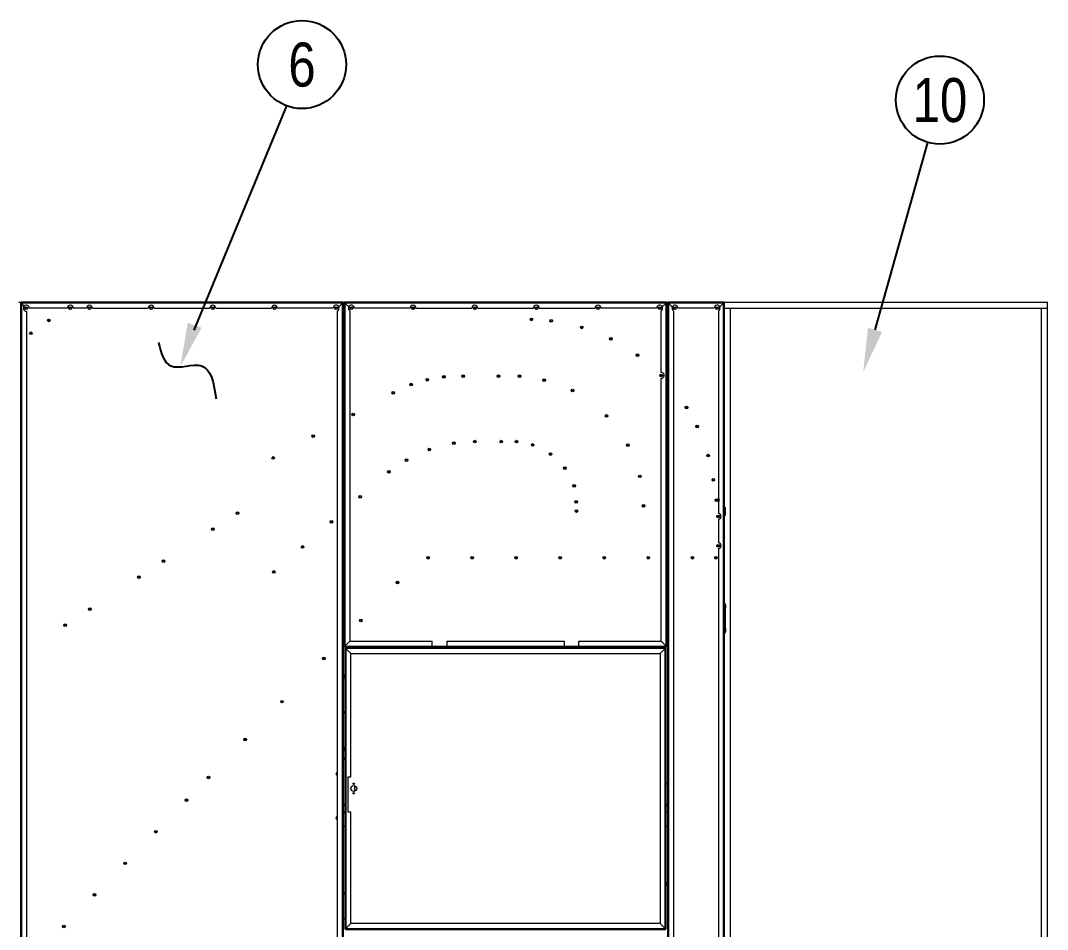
# Model space of a CAD drawing. Header units: millimetres. Extents: x -17070 to 42538, y -291348 to 31440.
# Drawn here: x 26526 to 30024, y 18392 to 21487 of the extents above; entities that cross this region are included whole.
import ezdxf
from ezdxf.enums import TextEntityAlignment as Align

# ---------------------------------------------------------------- set-up
doc = ezdxf.new("R2010")
doc.units = ezdxf.units.MM
doc.layers.add('냉각탑_dim', color=1, linetype='Continuous')
doc.layers.add('냉각탑_text', color=3, linetype='Continuous')
doc.styles.get("Standard").update_dxf_attribs({"font": 'arial.ttf'})

# ---------------------------------------------------------------- blocks, each defined once
blk = doc.blocks.new('1')
at = {"color": 7, "lineweight": 20, "ltscale": 0.003944}
blk.add_line((26520.7, 20527.7), (26527.8, 20527.7), dxfattribs=at)
at = {"color": 7, "lineweight": 20, "ltscale": 0.000888889}
for p, q in [((26526.2, 20526.1), (26527.8, 20526.1)), ((26526.2, 20524.6), (26527.8, 20524.6)), ((26527.8, 20527.7), (26527.8, 20526.1)), ((26529.3, 20527.7), (26529.3, 20526.1)), ((27623.1, 20527.7), (27623.1, 20526.1)), ((27624.6, 20527.7), (27624.6, 20526.1)), ((27626.2, 20526.1), (27624.6, 20526.1)), ((27626.2, 20524.6), (27624.6, 20524.6)), ((27628.2, 20526.1), (27629.8, 20526.1)), ((27628.2, 20524.6), (27629.8, 20524.6)), ((27629.8, 20527.7), (27629.8, 20526.1)), ((27631.3, 20527.7), (27631.3, 20526.1)), ((28725.1, 20527.7), (28725.1, 20526.1)), ((28726.6, 20527.7), (28726.6, 20526.1)), ((28728.2, 20526.1), (28726.6, 20526.1)), ((28728.2, 20524.6), (28726.6, 20524.6)), ((28730.2, 20526.1), (28731.8, 20526.1)), ((28730.2, 20524.6), (28731.8, 20524.6)), ((28731.8, 20527.7), (28731.8, 20526.1)), ((28733.3, 20527.7), (28733.3, 20526.1)), ((28921.1, 20527.7), (28921.1, 20526.1)), ((28922.6, 20527.7), (28922.6, 20526.1)), ((28924.2, 20526.1), (28922.6, 20526.1)), ((28924.2, 20524.6), (28922.6, 20524.6)), ((28924.2, 19801.5), (28925.8, 19801.5)), ((27628.2, 19356.8), (27629.8, 19356.8)), ((27628.2, 19355.3), (27629.8, 19355.3)), ((27629.8, 19353.7), (27629.8, 19355.3)), ((27631.2, 19350.1), (27632.8, 19350.1)), ((27631.2, 19348.6), (27632.8, 19348.6)), ((27631.3, 19353.7), (27631.3, 19355.3)), ((27632.8, 19351.7), (27632.8, 19350.1)), ((27634.3, 19351.7), (27634.3, 19350.1)), ((28722.1, 19351.7), (28722.1, 19350.1)), ((28723.6, 19351.7), (28723.6, 19350.1)), ((28725.2, 19350.1), (28723.6, 19350.1)), ((28725.2, 19348.6), (28723.6, 19348.6)), ((28725.1, 19353.7), (28725.1, 19355.3)), ((28728.2, 19356.8), (28726.6, 19356.8)), ((28728.2, 19355.3), (28726.6, 19355.3)), ((28726.6, 19353.7), (28726.6, 19355.3)), ((27631.2, 18394.8), (27632.8, 18394.8)), ((27631.2, 18393.3), (27632.8, 18393.3)), ((27632.8, 18391.7), (27632.8, 18393.3)), ((27634.3, 18391.7), (27634.3, 18393.3)), ((28722.1, 18391.7), (28722.1, 18393.3)), ((28725.2, 18394.8), (28723.6, 18394.8)), ((28723.6, 18391.7), (28723.6, 18393.3)), ((28725.2, 18393.3), (28723.6, 18393.3))]:
    blk.add_line(p, q, dxfattribs=at)
at = {"color": 7, "lineweight": 20, "ltscale": 0.000833333}
for p, q in [((26526.2, 20526.1), (26526.2, 20524.6)), ((26529.3, 20527.7), (26527.8, 20527.7)), ((26527.8, 20524.6), (26527.8, 20526.1)), ((26527.8, 20526.1), (26529.3, 20526.1)), ((26529.3, 20524.6), (26527.8, 20524.6)), ((27624.6, 20527.7), (27623.1, 20527.7)), ((27623.1, 20524.6), (27623.1, 20526.1)), ((27623.1, 20526.1), (27624.6, 20526.1)), ((27623.1, 20524.6), (27624.6, 20524.6)), ((27624.6, 20526.1), (27624.6, 20524.6)), ((27626.2, 20524.6), (27626.2, 20526.1)), ((27628.2, 20526.1), (27628.2, 20524.6)), ((27631.3, 20527.7), (27629.8, 20527.7)), ((27629.8, 20526.1), (27631.3, 20526.1)), ((27629.8, 20524.6), (27629.8, 20526.1)), ((27631.3, 20524.6), (27629.8, 20524.6)), ((28726.6, 20527.7), (28725.1, 20527.7)), ((28725.1, 20524.6), (28725.1, 20526.1)), ((28725.1, 20526.1), (28726.6, 20526.1)), ((28725.1, 20524.6), (28726.6, 20524.6)), ((28725.1, 20524.6), (28726.6, 20524.6)), ((28726.6, 20526.1), (28726.6, 20524.6)), ((28728.2, 20524.6), (28728.2, 20526.1)), ((28730.2, 20526.1), (28730.2, 20524.6)), ((28733.3, 20527.7), (28731.8, 20527.7)), ((28731.8, 20524.6), (28731.8, 20526.1)), ((28731.8, 20526.1), (28733.3, 20526.1)), ((28733.3, 20524.6), (28731.8, 20524.6)), ((28731.8, 20524.6), (28733.3, 20524.6)), ((28922.6, 20527.7), (28921.1, 20527.7)), ((28921.1, 20524.6), (28921.1, 20526.1)), ((28921.1, 20526.1), (28922.6, 20526.1)), ((28921.1, 20524.6), (28922.6, 20524.6)), ((28922.6, 20526.1), (28922.6, 20524.6)), ((28924.2, 20524.6), (28924.2, 20526.1)), ((27628.2, 19356.8), (27628.2, 19355.3)), ((27629.8, 19355.3), (27629.8, 19356.8)), ((27631.3, 19355.3), (27629.8, 19355.3)), ((27629.8, 19353.7), (27631.3, 19353.7)), ((27631.2, 19350.1), (27631.2, 19348.6)), ((27634.3, 19351.7), (27632.8, 19351.7)), ((27632.8, 19350.1), (27634.3, 19350.1)), ((27632.8, 19348.6), (27632.8, 19350.1)), ((27634.3, 19348.6), (27632.8, 19348.6)), ((28723.6, 19351.7), (28722.1, 19351.7)), ((28722.1, 19350.1), (28723.6, 19350.1)), ((28722.1, 19348.6), (28722.1, 19350.1)), ((28722.1, 19348.6), (28723.6, 19348.6)), ((28723.6, 19350.1), (28723.6, 19348.6)), ((28725.1, 19356.8), (28725.1, 19355.3)), ((28726.6, 19355.3), (28725.1, 19355.3)), ((28725.1, 19353.7), (28726.6, 19353.7)), ((28725.2, 19348.6), (28725.2, 19350.1)), ((28726.6, 19356.8), (28726.6, 19355.3)), ((28728.2, 19355.3), (28728.2, 19356.8)), ((27631.2, 18394.8), (27631.2, 18393.3)), ((27632.8, 18393.3), (27632.8, 18394.8)), ((27634.3, 18393.3), (27632.8, 18393.3)), ((27632.8, 18391.7), (27634.3, 18391.7)), ((28722.1, 18394.8), (28722.1, 18393.3)), ((28723.6, 18393.3), (28722.1, 18393.3)), ((28722.1, 18391.7), (28723.6, 18391.7)), ((28723.6, 18394.8), (28723.6, 18393.3)), ((28725.2, 18393.3), (28725.2, 18394.8))]:
    blk.add_line(p, q, dxfattribs=at)
at = {"color": 7, "lineweight": 20}
for p, q in [((26526.2, 20524.6), (26526.2, 17682.8)), ((27623.1, 20527.7), (26529.3, 20527.7)), ((26529.3, 20524.6), (26529.3, 17682.8)), ((27623.1, 20524.6), (26529.3, 20524.6)), ((27606.2, 17699.7), (27606.2, 20499)), ((27623.1, 17682.8), (27623.1, 20524.6)), ((27626.2, 17682.8), (27626.2, 20524.6)), ((27628.2, 20524.6), (27628.2, 19356.8)), ((28725.1, 20527.7), (27631.3, 20527.7)), ((28725.1, 20524.6), (27631.3, 20524.6)), ((27631.3, 20524.6), (27631.3, 19356.8)), ((27648.2, 20499), (27648.2, 19373.7)), ((28725.1, 19356.8), (28725.1, 20524.6)), ((28728.2, 19356.8), (28728.2, 20524.6)), ((28730.2, 20524.6), (28730.2, 17682.8)), ((28733.3, 20524.6), (28733.3, 17682.8)), ((28750.2, 20499), (28750.2, 17699.7)), ((28921.1, 17682.8), (28921.1, 20524.6)), ((28924.2, 17682.8), (28924.2, 20524.6)), ((28944.2, 17547.7), (28944.2, 20507.7)), ((26546.2, 20497.7), (26546.2, 18214.6)), ((28904.2, 17699.7), (28904.2, 19688.7)), ((27631.2, 19348.6), (27631.2, 18394.8)), ((27631.3, 19353.7), (28725.1, 19353.7)), ((28722.1, 19351.7), (27634.3, 19351.7)), ((28722.1, 19348.6), (27634.3, 19348.6)), ((27634.3, 19348.6), (27634.3, 18394.8)), ((28722.1, 18394.8), (28722.1, 19348.6)), ((28725.2, 18394.8), (28725.2, 19348.6)), ((27651.2, 19331.7), (28705.2, 19331.7)), ((28705.2, 19331.7), (28705.2, 18411.7)), ((28705.2, 18411.7), (27651.2, 18411.7)), ((27634.3, 18394.8), (28722.1, 18394.8)), ((27634.3, 18391.7), (28722.1, 18391.7))]:
    blk.add_line(p, q, dxfattribs=at)
at = {"color": 7, "lineweight": 20, "ltscale": 0.000833349}
for p, q in [((26527.8, 20524.6), (26529.3, 20524.6)), ((27629.8, 20524.6), (27631.3, 20524.6))]:
    blk.add_line(p, q, dxfattribs=at)
at = {"color": 7, "lineweight": 20, "ltscale": 0.001722}
for p, q in [((26529.3, 20524.6), (26529.3, 20527.7)), ((27631.3, 20524.6), (27631.3, 20527.7)), ((28733.3, 20524.6), (28733.3, 20527.7)), ((27631.3, 19356.8), (27628.2, 19356.8)), ((27631.3, 19356.8), (27631.3, 19353.7)), ((27634.3, 19348.6), (27634.3, 19351.7)), ((28725.1, 19356.8), (28728.2, 19356.8)), ((27634.3, 18394.8), (27631.2, 18394.8)), ((27634.3, 18394.8), (27634.3, 18391.7)), ((28722.1, 18394.8), (28725.2, 18394.8))]:
    blk.add_line(p, q, dxfattribs=at)
at = {"color": 7, "lineweight": 20, "ltscale": 0.007529}
blk.add_line((26538.8, 20515), (26529.3, 20524.6), dxfattribs=at)
blk.add_line((26538.8, 20515), (26529.3, 20524.6), dxfattribs=at)
at = {"color": 7, "lineweight": 20, "ltscale": 0.072222}
blk.add_line((26685.7, 20507.7), (26555.7, 20507.7), dxfattribs=at)
at = {"color": 7, "lineweight": 20, "ltscale": 0.025278}
blk.add_line((26751.2, 20507.7), (26705.7, 20507.7), dxfattribs=at)
at = {"color": 7, "lineweight": 20, "ltscale": 0.105556}
for p, q in [((26771.2, 20507.7), (26961.2, 20507.7)), ((26981.2, 20507.7), (27171.2, 20507.7)), ((27191.2, 20507.7), (27381.2, 20507.7)), ((27591.2, 20507.7), (27401.2, 20507.7)), ((27853.2, 20507.7), (27663.2, 20507.7)), ((27873.2, 20507.7), (28063.2, 20507.7)), ((28083.2, 20507.7), (28273.2, 20507.7)), ((28293.2, 20507.7), (28483.2, 20507.7)), ((28693.2, 20507.7), (28503.2, 20507.7))]:
    blk.add_line(p, q, dxfattribs=at)
at = {"color": 7, "lineweight": 20, "ltscale": 0.010045}
for p, q in [((27610.3, 20511.8), (27623.1, 20524.6)), ((27610.3, 20511.8), (27623.1, 20524.6)), ((27644, 20511.8), (27631.3, 20524.6)), ((27644, 20511.8), (27631.3, 20524.6)), ((28712.3, 20511.8), (28725.1, 20524.6)), ((28712.3, 20511.8), (28725.1, 20524.6)), ((28746, 20511.8), (28733.3, 20524.6)), ((28746, 20511.8), (28733.3, 20524.6)), ((28908.3, 20511.8), (28921.1, 20524.6)), ((28908.3, 20511.8), (28921.1, 20524.6))]:
    blk.add_line(p, q, dxfattribs=at)
at = {"color": 7, "lineweight": 20, "ltscale": 0.000833318}
blk.add_line((27623.1, 20524.6), (27624.6, 20524.6), dxfattribs=at)
at = {"color": 7, "lineweight": 20, "ltscale": 0.002889}
for p, q in [((27624.6, 20527.7), (27629.8, 20527.7)), ((28726.6, 20527.7), (28731.8, 20527.7))]:
    blk.add_line(p, q, dxfattribs=at)
at = {"color": 7, "lineweight": 20, "ltscale": 0.001111}
for p, q in [((27626.2, 20524.6), (27628.2, 20524.6)), ((28728.2, 20524.6), (28730.2, 20524.6)), ((27628.2, 20490.8), (27626.2, 20490.8)), ((27628.2, 20487.7), (27626.2, 20487.7)), ((27626.2, 20483.1), (27628.2, 20483.1)), ((27626.2, 20482.6), (27628.2, 20482.6)), ((27626.2, 20481), (27628.2, 20481)), ((28730.2, 20490.8), (28728.2, 20490.8)), ((28730.2, 20487.7), (28728.2, 20487.7)), ((28728.2, 19728.8), (28730.2, 19728.8)), ((28728.2, 19681.9), (28730.2, 19681.9)), ((28730.2, 19680.4), (28728.2, 19680.4)), ((28730.2, 19678.8), (28728.2, 19678.8)), ((28730.2, 19678.8), (28728.2, 19678.8)), ((28730.2, 19675.7), (28728.2, 19675.7)), ((28730.2, 19639.9), (28728.2, 19639.9)), ((28730.2, 19636.8), (28728.2, 19636.8)), ((28730.2, 19522.9), (28728.2, 19522.9)), ((28728.2, 19511), (28730.2, 19511)), ((28728.2, 19509.5), (28730.2, 19509.5)), ((28728.2, 19507.9), (28730.2, 19507.9)), ((28730.2, 19506.3), (28728.2, 19506.3)), ((28728.2, 19501.3), (28730.2, 19501.3)), ((28730.2, 19500.1), (28728.2, 19500.1)), ((28927.5, 19486.3), (28925.5, 19486.3)), ((28927.5, 19485.5), (28925.5, 19485.5)), ((28925.5, 19416.3), (28927.5, 19416.3)), ((28730.2, 19400.1), (28728.2, 19400.1))]:
    blk.add_line(p, q, dxfattribs=at)
at = {"color": 7, "lineweight": 20, "ltscale": 0.00315}
for p, q in [((27860.3, 20508.6), (27866, 20508.6)), ((28070.3, 20508.6), (28076, 20508.6))]:
    blk.add_line(p, q, dxfattribs=at)
at = {"color": 7, "lineweight": 20, "ltscale": 0.003136}
for p, q in [((27860.3, 20506.6), (27866, 20506.6)), ((28070.3, 20506.6), (28076, 20506.6))]:
    blk.add_line(p, q, dxfattribs=at)
at = {"color": 7, "lineweight": 20, "ltscale": 0.001812}
for p, q in [((27861.5, 20505.1), (27864.8, 20505.1)), ((28071.5, 20505.1), (28074.8, 20505.1))]:
    blk.add_line(p, q, dxfattribs=at)
at = {"color": 7, "lineweight": 20, "ltscale": 0.002485}
blk.add_line((28281.2, 20505.4), (28281.2, 20509.9), dxfattribs=at)
at = {"color": 7, "lineweight": 20, "ltscale": 0.11685}
blk.add_line((28708.2, 20288.7), (28708.2, 20499), dxfattribs=at)
at = {"color": 7, "lineweight": 20, "ltscale": 0.104333}
for p, q in [((28921.1, 20527.7), (28733.3, 20527.7)), ((28921.1, 20524.6), (28733.3, 20524.6))]:
    blk.add_line(p, q, dxfattribs=at)
at = {"color": 7, "lineweight": 20, "ltscale": 0.068889}
blk.add_line((28889.2, 20507.7), (28765.2, 20507.7), dxfattribs=at)
at = {"color": 7, "lineweight": 20, "ltscale": 0.354778}
blk.add_line((28904.2, 19860.4), (28904.2, 20499), dxfattribs=at)
at = {"color": 0, "lineweight": 20}
for p, q in [((28922.6, 20527.7), (30024.2, 20527.7)), ((28924.2, 20507.7), (30024.2, 20507.7)), ((30004.2, 17547.7), (30004.2, 20507.7)), ((30024.2, 17527.7), (30024.2, 20527.7))]:
    blk.add_line(p, q, dxfattribs=at)
at = {"color": 7, "lineweight": 20, "ltscale": 0.00282}
for p, q in [((26623.4, 20469), (26619.3, 20466)), ((26562.7, 20424.9), (26558.6, 20421.9))]:
    blk.add_line(p, q, dxfattribs=at)
at = {"color": 7, "lineweight": 20, "ltscale": 0.497241}
blk.add_line((28708.2, 19373.7), (28708.2, 20268.7), dxfattribs=at)
at = {"color": 7, "lineweight": 20, "ltscale": 0.001525}
for p, q in [((28730.2, 20285.9), (28728.2, 20287.8)), ((28730.2, 20281.7), (28728.2, 20283.5)), ((28730.2, 20231), (28728.2, 20232.9))]:
    blk.add_line(p, q, dxfattribs=at)
at = {"color": 7, "lineweight": 20, "ltscale": 0.001265}
for p, q in [((27626.2, 20150.1), (27628.2, 20151.2)), ((27626.2, 20146.6), (27628.2, 20147.7)), ((27626.2, 20104.6), (27628.2, 20105.7))]:
    blk.add_line(p, q, dxfattribs=at)
at = {"color": 7, "lineweight": 20, "ltscale": 0.003257}
blk.add_line((27659, 20148.5), (27659, 20142.6), dxfattribs=at)
at = {"color": 7, "lineweight": 20, "ltscale": 0.001473}
for p, q in [((27628.2, 19843.9), (27626.2, 19842.1)), ((27628.2, 19839.7), (27626.2, 19838)), ((27628.2, 19790.8), (27626.2, 19789.1))]:
    blk.add_line(p, q, dxfattribs=at)
at = {"color": 7, "lineweight": 20, "ltscale": 0.021651}
blk.add_line((28904.2, 19808.3), (28904.2, 19847.3), dxfattribs=at)
at = {"color": 7, "lineweight": 20, "ltscale": 0.014944}
blk.add_line((28925.8, 19828.4), (28925.8, 19801.5), dxfattribs=at)
at = {"color": 7, "lineweight": 20, "ltscale": 0.044669}
blk.add_line((28904.2, 19708.3), (28904.2, 19788.7), dxfattribs=at)
at = {"color": 7, "lineweight": 20, "ltscale": 0.000722222}
blk.add_line((28924.2, 19485.5), (28925.5, 19485.5), dxfattribs=at)
at = {"color": 7, "lineweight": 20, "ltscale": 0.001833}
for p, q in [((28927.5, 19485.5), (28924.2, 19485.5)), ((28927.5, 19417.1), (28924.2, 19417.1))]:
    blk.add_line(p, q, dxfattribs=at)
at = {"color": 7, "lineweight": 20, "ltscale": 0.006389}
for p, q in [((28925.5, 19497.8), (28925.5, 19486.3)), ((28927.5, 19497.8), (28927.5, 19486.3)), ((28925.5, 19416.3), (28925.5, 19404.8)), ((28927.5, 19416.3), (28927.5, 19404.8))]:
    blk.add_line(p, q, dxfattribs=at)
at = {"color": 7, "lineweight": 20, "ltscale": 0.002333}
for p, q in [((28927.5, 19481.3), (28927.5, 19485.5)), ((28927.5, 19417.1), (28927.5, 19421.3))]:
    blk.add_line(p, q, dxfattribs=at)
at = {"color": 7, "lineweight": 20, "ltscale": 0.038}
blk.add_line((28927.5, 19417.1), (28927.5, 19485.5), dxfattribs=at)
at = {"color": 7, "lineweight": 20, "ltscale": 0.005556}
for p, q in [((28927.5, 19471.3), (28927.5, 19481.3)), ((28927.5, 19461.3), (28927.5, 19471.3)), ((28927.5, 19451.3), (28927.5, 19461.3)), ((28927.5, 19441.3), (28927.5, 19451.3)), ((28927.5, 19431.3), (28927.5, 19441.3)), ((28927.5, 19421.3), (28927.5, 19431.3)), ((27641.2, 18911.7), (27651.2, 18911.7)), ((27651.2, 18791.7), (27641.2, 18791.7)), ((27626.2, 18518.2), (27631.2, 18509.5)), ((27626.2, 18518.2), (27631.2, 18509.5))]:
    blk.add_line(p, q, dxfattribs=at)
at = {"color": 7, "lineweight": 20, "ltscale": 0.001596}
for p, q in [((27628.2, 19415.5), (27626.2, 19413.5)), ((27628.2, 19410.5), (27626.2, 19408.4)), ((27628.2, 19360.2), (27626.2, 19358.2))]:
    blk.add_line(p, q, dxfattribs=at)
at = {"color": 7, "lineweight": 20, "ltscale": 0.001632}
blk.add_line((27628.2, 19355.3), (27626.2, 19353.1), dxfattribs=at)
at = {"color": 7, "lineweight": 20, "ltscale": 0.013278}
for p, q in [((27648.2, 19373.7), (27631.3, 19356.8)), ((27631.3, 19356.8), (27648.2, 19373.7)), ((27634.3, 19348.6), (27651.2, 19331.7)), ((27651.2, 19331.7), (27634.3, 19348.6)), ((28705.2, 19331.7), (28722.1, 19348.6)), ((28722.1, 19348.6), (28705.2, 19331.7)), ((28708.2, 19373.7), (28725.1, 19356.8)), ((28725.1, 19356.8), (28708.2, 19373.7)), ((27651.2, 18411.7), (27634.3, 18394.8)), ((27634.3, 18394.8), (27651.2, 18411.7)), ((28722.1, 18394.8), (28705.2, 18411.7)), ((28705.2, 18411.7), (28722.1, 18394.8))]:
    blk.add_line(p, q, dxfattribs=at)
at = {"color": 7, "lineweight": 20, "ltscale": 0.164944}
for p, q in [((27631.3, 19356.8), (27928.2, 19356.8)), ((28428.2, 19356.8), (28725.1, 19356.8))]:
    blk.add_line(p, q, dxfattribs=at)
at = {"color": 7, "lineweight": 20, "ltscale": 0.155556}
for p, q in [((27648.2, 19373.7), (27928.2, 19373.7)), ((28428.2, 19373.7), (28708.2, 19373.7))]:
    blk.add_line(p, q, dxfattribs=at)
at = {"color": 7, "lineweight": 20, "ltscale": 0.00139}
for p, q in [((27700.8, 19351.7), (27702.3, 19353.7)), ((27705.2, 19351.7), (27706.7, 19353.7)), ((27794.7, 19351.7), (27796.2, 19353.7)), ((27794.7, 19351.7), (27796.2, 19353.7))]:
    blk.add_line(p, q, dxfattribs=at)
at = {"color": 7, "lineweight": 20, "ltscale": 0.009389}
for p, q in [((27928.2, 19356.8), (27928.2, 19373.7)), ((27978.2, 19373.7), (27978.2, 19356.8)), ((28378.2, 19373.7), (28378.2, 19356.8)), ((28428.2, 19356.8), (28428.2, 19373.7))]:
    blk.add_line(p, q, dxfattribs=at)
at = {"color": 7, "lineweight": 20, "ltscale": 0.027778}
for p, q in [((27928.2, 19356.8), (27978.2, 19356.8)), ((27928.2, 19356.8), (27978.2, 19356.8)), ((28378.2, 19356.8), (28428.2, 19356.8)), ((28378.2, 19356.8), (28428.2, 19356.8))]:
    blk.add_line(p, q, dxfattribs=at)
at = {"color": 7, "lineweight": 20, "ltscale": 0.222222}
for p, q in [((27978.2, 19373.7), (28378.2, 19373.7)), ((27978.2, 19356.8), (28378.2, 19356.8))]:
    blk.add_line(p, q, dxfattribs=at)
at = {"color": 7, "lineweight": 20, "ltscale": 0.233333}
blk.add_line((27651.2, 18911.7), (27651.2, 19331.7), dxfattribs=at)
at = {"color": 7, "lineweight": 20, "ltscale": 0.004623}
for p, q in [((27626.2, 19252.3), (27631.2, 19259)), ((27626.2, 19246.5), (27631.2, 19253.1)), ((27626.2, 19127.5), (27631.2, 19134.2)), ((27626.2, 19127.5), (27631.2, 19134.2))]:
    blk.add_line(p, q, dxfattribs=at)
at = {"color": 7, "lineweight": 20, "ltscale": 0.066667}
blk.add_line((27641.2, 18911.7), (27641.2, 18791.7), dxfattribs=at)
at = {"color": 7, "lineweight": 20, "ltscale": 0.002778}
for p, q in [((28725.2, 18889.5), (28730.2, 18889.5)), ((28730.2, 18887.9), (28725.2, 18887.9)), ((28725.2, 18887.9), (28730.2, 18887.9)), ((28730.2, 18886.3), (28725.2, 18886.3)), ((27631.2, 18817.8), (27626.2, 18817.8)), ((27631.2, 18813.1), (27626.2, 18813.1)), ((27626.2, 18792.8), (27631.2, 18792.8)), ((28730.2, 18817.8), (28725.2, 18817.8)), ((28730.2, 18813.1), (28725.2, 18813.1)), ((28725.2, 18792.8), (28730.2, 18792.8)), ((27631.2, 18742.8), (27626.2, 18742.8)), ((28730.2, 18742.8), (28725.2, 18742.8))]:
    blk.add_line(p, q, dxfattribs=at)
at = {"color": 7, "lineweight": 20, "ltscale": 0.211111}
blk.add_line((27651.2, 18411.7), (27651.2, 18791.7), dxfattribs=at)
at = {"color": 7, "lineweight": 20, "ltscale": 0.003928}
blk.add_line((27631.2, 18425.5), (27626.2, 18430.5), dxfattribs=at)
at = {"color": 7, "lineweight": 20}
for centre, radius in [((26545.7, 20507.7), 4.5), ((26545.7, 20507.7), 3), ((26695.7, 20507.7), 4.5), ((26695.7, 20507.7), 3), ((26761.2, 20507.7), 4.5), ((26761.2, 20507.7), 3), ((26971.2, 20507.7), 4.5), ((26971.2, 20507.7), 3), ((27181.2, 20507.7), 4.5), ((27181.2, 20507.7), 3), ((27391.2, 20507.7), 4.5), ((27391.2, 20507.7), 3), ((27601.2, 20507.7), 4.5), ((27601.2, 20507.7), 3), ((27653.2, 20507.7), 4.5), ((27653.2, 20507.7), 3), ((27863.2, 20507.7), 4.5), ((27863.2, 20507.7), 3), ((28073.2, 20507.7), 4.5), ((28073.2, 20507.7), 3), ((28283.2, 20507.7), 4.5), ((28283.2, 20507.7), 3), ((28493.2, 20507.7), 4.5), ((28493.2, 20507.7), 3), ((28703.2, 20507.7), 4.5), ((28703.2, 20507.7), 3), ((28755.2, 20507.7), 4.5), ((28755.2, 20507.7), 3), ((28899.2, 20507.7), 4.5), ((28899.2, 20507.7), 3), ((26622.3, 20466.2), 4.5), ((26622.3, 20466.2), 3), ((28266.3, 20469.5), 4.5), ((28266.3, 20469.5), 3), ((28333.6, 20464.6), 4.5), ((28333.6, 20464.6), 3), ((28437.7, 20442.3), 4.5), ((28437.7, 20442.3), 3), ((26561.6, 20422.1), 4.5), ((26561.6, 20422.1), 3), ((28536.7, 20403.1), 4.5), ((28536.7, 20403.1), 3), ((28627.9, 20348), 4.5), ((28627.9, 20348), 3), ((27911.6, 20264), 4.5), ((27911.6, 20264), 3), ((27968.2, 20273.6), 4.5), ((27968.2, 20273.6), 3), ((28033.9, 20275.9), 4.5), ((28033.9, 20275.9), 3), ((28153.9, 20275.9), 4.5), ((28153.9, 20275.9), 3), ((28225.9, 20275.9), 4.5), ((28225.9, 20275.9), 3), ((28309.7, 20262.8), 4.5), ((28309.7, 20262.8), 3), ((28708.7, 20278.7), 4.5), ((28708.7, 20278.7), 3), ((27795.8, 20219.5), 4.5), ((27795.8, 20219.5), 3), ((27856.8, 20247.4), 4.5), ((27856.8, 20247.4), 3), ((28406.4, 20227.6), 4.5), ((28406.4, 20227.6), 3), ((27659.6, 20145.5), 4.5), ((27659.6, 20145.5), 3), ((28794.8, 20169.2), 4.5), ((28794.8, 20169.2), 3), ((28521.9, 20140.6), 4.5), ((28521.9, 20140.6), 3), ((28830.7, 20105), 4.5), ((28830.7, 20105), 3), ((27523.4, 20071.5), 4.5), ((27523.4, 20071.5), 3), ((28002.1, 20047.9), 4.5), ((28002.1, 20047.9), 3), ((28073.7, 20053.1), 4.5), ((28073.7, 20053.1), 3), ((28163.7, 20053.1), 4.5), ((28163.7, 20053.1), 3), ((28215.7, 20053.1), 4.5), ((28215.7, 20053.1), 3), ((28270.6, 20041.9), 4.5), ((28270.6, 20041.9), 3), ((28595.1, 20041), 4.5), ((28595.1, 20041), 3), ((27918.6, 20026.6), 4.5), ((27918.6, 20026.6), 3), ((28331.6, 20010.9), 4.5), ((28331.6, 20010.9), 3), ((28868.5, 20005.5), 4.5), ((27387.2, 19997.5), 4.5), ((27387.2, 19997.5), 3), ((27840.8, 19990), 4.5), ((27840.8, 19990), 3), ((28868.5, 20005.5), 3), ((27781.2, 19950.6), 4.5), ((27781.2, 19950.6), 3), ((28380.4, 19962.8), 4.5), ((28380.4, 19962.8), 3), ((28635.7, 19935), 4.5), ((28412.2, 19902.4), 4.5), ((28412.2, 19902.4), 3), ((28635.7, 19935), 3), ((28886, 19923), 4.5), ((28886, 19923), 3), ((27683.2, 19865.3), 4.5), ((27683.2, 19865.3), 3), ((28419.3, 19848.4), 4.5), ((28419.3, 19848.4), 3), ((28648.6, 19834.8), 4.5), ((28648.6, 19834.8), 3), ((28896.6, 19853.9), 4.5), ((28896.6, 19853.9), 3), ((27265.1, 19809.4), 4.5), ((27265.1, 19809.4), 3), ((28419.6, 19816.8), 4.5), ((28419.6, 19816.8), 3), ((28902.2, 19798.5), 4.5), ((28902.2, 19798.5), 3), ((27585.2, 19779.9), 4.5), ((27585.2, 19779.9), 3), ((27181.2, 19755), 4.5), ((27181.2, 19755), 3), ((27487.1, 19694.5), 4.5), ((27487.1, 19694.5), 3), ((28902.2, 19698.5), 4.5), ((28902.2, 19698.5), 3), ((27914.6, 19657.8), 4.5), ((27914.6, 19657.8), 3), ((28064.6, 19657.8), 4.5), ((28064.6, 19657.8), 3), ((28214.6, 19657.8), 4.5), ((28214.6, 19657.8), 3), ((28364.6, 19657.8), 4.5), ((28364.6, 19657.8), 3), ((28514.6, 19657.8), 4.5), ((28514.6, 19657.8), 3), ((28664.6, 19657.8), 4.5), ((28664.6, 19657.8), 3), ((28814.6, 19657.8), 4.5), ((28814.6, 19657.8), 3), ((28894.6, 19657.8), 4.5), ((28894.6, 19657.8), 3), ((27013.5, 19646), 4.5), ((27013.5, 19646), 3), ((26929.6, 19591.6), 4.5), ((26929.6, 19591.6), 3), ((27389.1, 19609.2), 4.5), ((27389.1, 19609.1), 3), ((27810.2, 19573.1), 4.5), ((27810.2, 19573.1), 3), ((26761.9, 19482.6), 4.5), ((26761.9, 19482.6), 3), ((26678, 19428.2), 4.5), ((26678, 19428.2), 3), ((27684.9, 19443.8), 4.5), ((27684.9, 19443.8), 3), ((27559.6, 19314.6), 4.5), ((27559.6, 19314.6), 3), ((27416.8, 19167.5), 4.5), ((27416.8, 19167.5), 3), ((27291.5, 19038.3), 4.5), ((27291.5, 19038.3), 3), ((27166.2, 18909.1), 4.5), ((27166.2, 18909.1), 3), ((27661.2, 18887.9), 2.25), ((27661.2, 18871.7), 10), ((27661.2, 18855.5), 2.25), ((27091.7, 18832.3), 4.5), ((27091.7, 18832.3), 3), ((26987.2, 18724.6), 4.5), ((26987.2, 18724.6), 3), ((26882.8, 18616.9), 4.5), ((26882.8, 18616.9), 3), ((26778.4, 18509.3), 4.5), ((26778.4, 18509.3), 3), ((26673.9, 18401.6), 4.5), ((26673.9, 18401.6), 3)]:
    blk.add_circle(centre, radius, dxfattribs=at)
for centre, radius, start, end in [((26545.7, 20507.7), 10, 0, 272.8656), ((26695.7, 20507.7), 10, 0, 180), ((26715.1, 20524.6), 3.1, 89.7397, 90), ((26725.3, 20524.6), 3.1, 90, 90.2603), ((26761.2, 20507.7), 10, 360, 180), ((26971.2, 20507.7), 10, 360, 180), ((27181.2, 20507.7), 10, 360, 180), ((27391.2, 20507.7), 10, 0, 180), ((27601.2, 20507.7), 10, 300, 180), ((27653.2, 20507.7), 10, 0, 239.9997), ((27819.1, 20524.6), 3.1, 89.7397, 90), ((27827.3, 20524.6), 3.1, 90, 90.2603), ((27863.2, 20507.7), 10, 0, 180), ((28073.2, 20507.7), 10, 360, 180), ((28283.2, 20507.7), 10, 360, 180), ((28493.2, 20507.7), 10, 360, 180), ((28703.2, 20507.7), 10, 300.0003, 180), ((28755.2, 20507.7), 10, 0, 240), ((28899.2, 20507.7), 10, 300, 180), ((28921.1, 20524.6), 3.1, 89.7307, 90), ((28921.1, 20524.6), 1.5, 360, 89.6129), ((28921.1, 20524.6), 3.1, 28.9378, 61.0622), ((28921.1, 20524.6), 3.1, 360, 0.2618), ((28708.7, 20278.7), 10, 267.1352, 92.8648), ((28258.6, 19828.8), 660.3, 44.432, 44.6794), ((28896.6, 19853.9), 10, 319.1416, 40.8584), ((28902.2, 19798.5), 10, 281.5372, 78.4628), ((28922.7, 19828.4), 3.1, 0, 61.0615), ((28902.2, 19698.5), 10, 281.5372, 78.4628), ((28921.1, 19636.8), 3.1, 359.7467, 0), ((28924, 19497.8), 3.5, 0, 86.7271), ((28924, 19497.8), 1.5, 0, 82.3445), ((28924, 19404.8), 1.5, 277.6555, 0), ((28924, 19404.8), 3.5, 273.2729, 0), ((27979.9, 19354.5), 4.5, 190.7006, 219.059), ((27979.9, 19354.5), 3, 196.1717, 250.9411), ((27979.9, 19354.5), 3, 289.0589, 343.8283), ((27979.9, 19354.5), 4.5, 320.941, 349.2994), ((28095.7, 19350.3), 4.5, 131.1148, 162.0041), ((28095.7, 19350.3), 3, 27.6081, 152.3919), ((28095.7, 19350.3), 4.5, 17.9959, 48.8852), ((28070.5, 18887.9), 458, 163.571, 165.9508), ((27628.7, 18973.7), 2.5, 13.3914, 346.6086), ((27628.7, 18973.7), 2.5, 141.7543, 321.7543), ((27604.6, 18921.7), 4.5, 69.1729, 290.8271), ((28070.5, 18887.9), 407.2, 179.8866, 180.1134), ((28070.5, 18887.9), 407.2, 180.9054, 183.6278), ((27629.5, 18798.5), 10, 250.5261, 279.5915), ((27604.6, 18771.7), 4.5, 69.1729, 290.8271), ((28726.1, 18545.2), 4.5, 25.0674, 101.8471), ((28726.1, 18545.2), 3, 252.0641, 107.9358), ((28726.1, 18545.2), 4.5, 258.1529, 334.9326)]:
    blk.add_arc(centre, radius, start, end, dxfattribs=at)
at = {"layer": '냉각탑_dim', "lineweight": -3}
blk.add_spline([(26995.7, 20390.8), (27038, 20311.2), (27142.6, 20311.2), (27192.4, 20199.3)], degree=3, dxfattribs=at)
for points in [[(27143, 20441.2), (27070, 20307.8), (27095.7, 20457.6)], [(29461.1, 20427.3), (29396.3, 20289.8), (29413, 20440.9)]]:
    blk.add_solid(points, dxfattribs=at)

msp = doc.modelspace()

# ---------------------------------------------------------------- linework, layer by layer
at = {"layer": '냉각탑_dim', "linetype": 'ByBlock', "lineweight": -3}
for points in [[(27117.8, 20433), (27432.8, 21196.7)], [(29437.1, 20434.1), (29617.2, 21072.2)]]:
    msp.add_lwpolyline(points, dxfattribs=at)
for centre in [(27484.9, 21337.4), (29657.9, 21216.6)]:
    msp.add_circle(centre, 150, dxfattribs=at)

# ---------------------------------------------------------------- block references
msp.add_blockref('1', (0, 0))

# ---------------------------------------------------------------- texts
at = {"layer": '냉각탑_text', "width": 0.8}
for s, p in [('6', (27484.9, 21337.4)), ('10', (29657.9, 21216.6))]:
    msp.add_text(s, height=150, dxfattribs=at).set_placement(p, align=Align.MIDDLE_CENTER)

doc.saveas('drawing.dxf')
